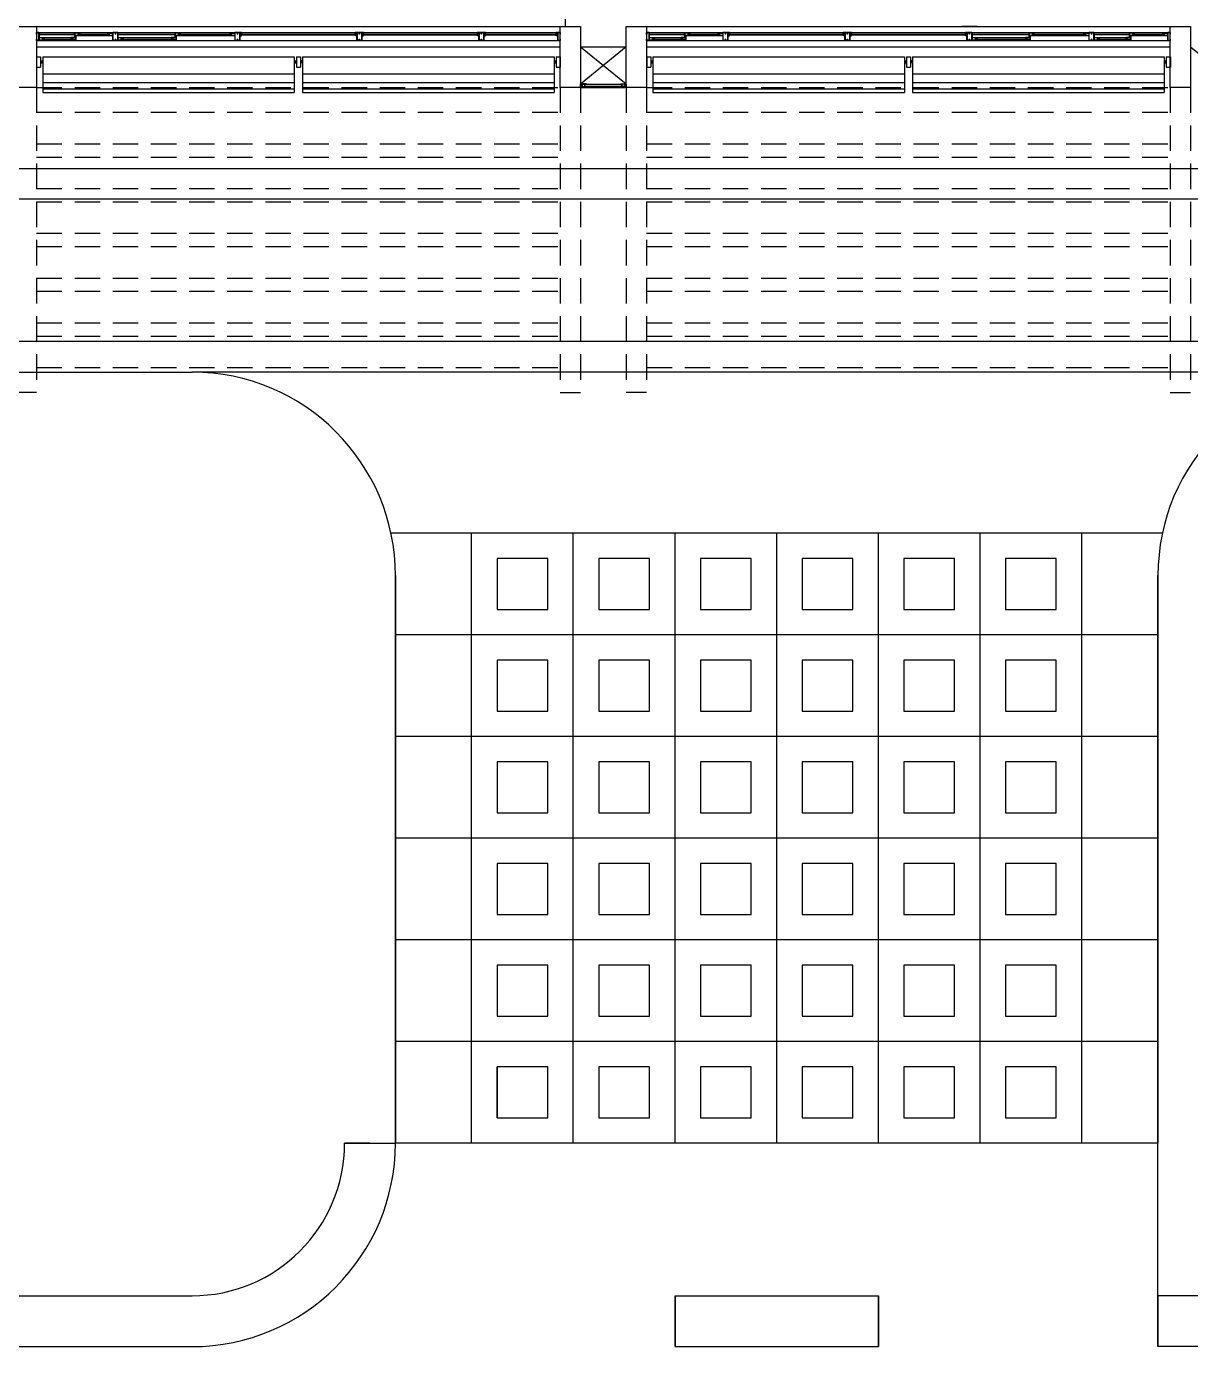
# Model space of a CAD drawing. Header units: millimetres. Extents: x 2801 to 3319, y 1187 to 1422.
# Drawn here: x 2997.07 to 3008.52, y 1301.37 to 1314.35 of the extents above; entities that cross this region are included whole.
import ezdxf

# ---------------------------------------------------------------- set-up
doc = ezdxf.new("R2010")
doc.units = ezdxf.units.MM
doc.linetypes.add('HIDDEN', pattern=[0.375, 0.25, -0.125])
for name, color, linetype in [('AR-ALV', 2, 'Continuous'), ('AR-BRISES', 1, 'Continuous'), ('AR-CALÇADA', 1, 'Continuous'), ('AR-ESQ', 1, 'Continuous'), ('AR-ESTC', 3, 'Continuous'), ('AR-PEITORIL', 1, 'Continuous'), ('AR-PERGOLAPROJ', 1, 'HIDDEN'), ('AR-PISO', 1, 'Continuous'), ('ar-podotactil', 1, 'Continuous'), ('AR-SHAFT', 1, 'Continuous'), ('BR-LINHAS', 1, 'Continuous'), ('BR-MONTANTE', 242, 'Continuous'), ('BR-PAINEL', 1, 'Continuous'), ('BR-SUPORTE', 1, 'Continuous'), ('DT-ESQ-BAGUETE-C', 2, 'Continuous'), ('DT-ESQ-BAGUETE-V', 1, 'Continuous'), ('DT-ESQ-CHAPA DOBRADA-V', 1, 'Continuous'), ('DT-ESQ-MARCO-V', 1, 'Continuous'), ('DT-ESQ-PERFIL CADEIRA-C', 2, 'Continuous'), ('DT-ESQ-PERFIL CADEIRA-V', 1, 'Continuous'), ('DT-ESQ-PERFIL U SIMPLES-C', 2, 'Continuous'), ('DT-ESQ-PERFIL U-C', 2, 'Continuous'), ('DT-ESQ-PERFIL U-V', 1, 'Continuous'), ('DT-ESQ-VENEZIANA-C', 2, 'Continuous'), ('DT-ESQ-VENEZIANA-V', 2, 'Continuous'), ('DT-ESQ-VIDRO-C', 2, 'Continuous'), ('PG-PROJ', 1, 'HIDDEN')]:
    doc.layers.add(name, color=color, linetype=linetype)

# ---------------------------------------------------------------- blocks, each defined once
blk = doc.blocks.new('EF34-P')
at = {"layer": 'DT-ESQ-BAGUETE-C', "ltscale": 0.1}
for points in [[(0.0735, -0.125), (0.06, -0.125), (0.06, -0.1235), (0.073, -0.1235, 0.4142136), (0.0735, -0.123), (0.0735, -0.112, 0.4142136), (0.073, -0.1115), (0.06, -0.1115), (0.06, -0.11), (0.0735, -0.11, -0.4142136), (0.075, -0.1115), (0.075, -0.1235, -0.4142136)], [(0.339, -0.125), (0.3525, -0.125), (0.3525, -0.1235), (0.3395, -0.1235, -0.4142136), (0.339, -0.123), (0.339, -0.112, -0.4142136), (0.3395, -0.1115), (0.3525, -0.1115), (0.3525, -0.11), (0.339, -0.11, 0.4142136), (0.3375, -0.1115), (0.3375, -0.1235, 0.4142136)], [(0.4225, -0.08), (0.409, -0.08), (0.409, -0.0785), (0.422, -0.0785, 0.4142136), (0.4225, -0.078), (0.4225, -0.067, 0.4142136), (0.422, -0.0665), (0.409, -0.0665), (0.409, -0.065), (0.4225, -0.065, -0.4142136), (0.424, -0.0665), (0.424, -0.0785, -0.4142136)], [(0.7015, -0.08), (0.715, -0.08), (0.715, -0.0785), (0.702, -0.0785, -0.4142136), (0.7015, -0.078), (0.7015, -0.067, -0.4142136), (0.702, -0.0665), (0.715, -0.0665), (0.715, -0.065), (0.7015, -0.065, 0.4142136), (0.7, -0.0665), (0.7, -0.0785, 0.4142136)], [(0.8485, -0.125), (0.835, -0.125), (0.835, -0.1235), (0.848, -0.1235, 0.4142136), (0.8485, -0.123), (0.8485, -0.112, 0.4142136), (0.848, -0.1115), (0.835, -0.1115), (0.835, -0.11), (0.8485, -0.11, -0.4142136), (0.85, -0.1115), (0.85, -0.1235, -0.4142136)], [(1.3265, -0.125), (1.34, -0.125), (1.34, -0.1235), (1.327, -0.1235, -0.4142136), (1.3265, -0.123), (1.3265, -0.112, -0.4142136), (1.327, -0.1115), (1.34, -0.1115), (1.34, -0.11), (1.3265, -0.11, 0.4142136), (1.325, -0.1115), (1.325, -0.1235, 0.4142136)], [(1.41, -0.08), (1.3965, -0.08), (1.3965, -0.0785), (1.4095, -0.0785, 0.4142136), (1.41, -0.078), (1.41, -0.067, 0.4142136), (1.4095, -0.0665), (1.3965, -0.0665), (1.3965, -0.065), (1.41, -0.065, -0.4142136), (1.4115, -0.0665), (1.4115, -0.0785, -0.4142136)], [(1.9015, -0.08), (1.915, -0.08), (1.915, -0.0785), (1.902, -0.0785, -0.4142136), (1.9015, -0.078), (1.9015, -0.067, -0.4142136), (1.902, -0.0665), (1.915, -0.0665), (1.915, -0.065), (1.9015, -0.065, 0.4142136), (1.9, -0.0665), (1.9, -0.0785, 0.4142136)], [(2.014, -0.075), (2.0005, -0.075), (2.0005, -0.0735), (2.014, -0.0735), (2.014, -0.0615), (2.0005, -0.0615), (2.0005, -0.06), (2.014, -0.06, -0.4142136), (2.0155, -0.0615), (2.0155, -0.0735, -0.4142136)], [(3.136, -0.075), (3.1495, -0.075), (3.1495, -0.0735), (3.136, -0.0735), (3.136, -0.0615), (3.1495, -0.0615), (3.1495, -0.06), (3.136, -0.06, 0.4142136), (3.1345, -0.0615), (3.1345, -0.0735, 0.4142136)], [(3.214, -0.075), (3.2005, -0.075), (3.2005, -0.0735), (3.214, -0.0735), (3.214, -0.0615), (3.2005, -0.0615), (3.2005, -0.06), (3.214, -0.06, -0.4142136), (3.2155, -0.0615), (3.2155, -0.0735, -0.4142136)], [(4.336, -0.075), (4.3495, -0.075), (4.3495, -0.0735), (4.336, -0.0735), (4.336, -0.0615), (4.3495, -0.0615), (4.3495, -0.06), (4.336, -0.06, 0.4142136), (4.3345, -0.0615), (4.3345, -0.0735, 0.4142136)], [(4.414, -0.075), (4.4005, -0.075), (4.4005, -0.0735), (4.414, -0.0735), (4.414, -0.0615), (4.4005, -0.0615), (4.4005, -0.06), (4.414, -0.06, -0.4142136), (4.4155, -0.0615), (4.4155, -0.0735, -0.4142136)], [(5.111, -0.075), (5.1245, -0.075), (5.1245, -0.0735), (5.111, -0.0735), (5.111, -0.0615), (5.1245, -0.0615), (5.1245, -0.06), (5.111, -0.06, 0.4142136), (5.1095, -0.0615), (5.1095, -0.0735, 0.4142136)]]:
    blk.add_lwpolyline(points, format="xyb", close=True, dxfattribs=at)
at = {"layer": 'DT-ESQ-BAGUETE-V', "ltscale": 0.1}
for p, q in [((0.0735, -0.11), (0.339, -0.11)), ((0.4225, -0.065), (0.7015, -0.065)), ((0.8485, -0.11), (1.3265, -0.11)), ((1.41, -0.065), (1.9015, -0.065))]:
    blk.add_line(p, q, dxfattribs=at)
at = {"layer": 'DT-ESQ-CHAPA DOBRADA-V', "ltscale": 0.1}
for p, q in [((0.025, -0.077), (0.374, -0.077)), ((0.025, -0.08), (0.374, -0.08)), ((0.8, -0.077), (1.3615, -0.077)), ((0.8, -0.08), (1.3615, -0.08))]:
    blk.add_line(p, q, dxfattribs=at)
at = {"layer": 'DT-ESQ-MARCO-V', "ltscale": 0.1}
for p, q in [((1.9985, -0.06), (3.1515, -0.06)), ((3.1985, -0.06), (4.3515, -0.06)), ((4.3985, -0.06), (5.1265, -0.06)), ((1.9985, -0.14), (3.1515, -0.14)), ((3.1985, -0.14), (4.3515, -0.14)), ((4.3985, -0.14), (5.1265, -0.14))]:
    blk.add_line(p, q, dxfattribs=at)
at = {"layer": 'DT-ESQ-PERFIL CADEIRA-C', "ltscale": 0.1}
for p, q in [((0.376, -0.0885), (0.4225, -0.0885)), ((0.75, -0.0885), (0.7015, -0.0885)), ((1.3635, -0.0885), (1.41, -0.0885)), ((1.95, -0.0885), (1.9015, -0.0885)), ((0.025, -0.1335), (0.0735, -0.1335)), ((0.3855, -0.1335), (0.339, -0.1335)), ((0.8, -0.1335), (0.8485, -0.1335)), ((1.373, -0.1335), (1.3265, -0.1335))]:
    blk.add_line(p, q, dxfattribs=at)
for points in [[(0.0735, -0.135), (0.025, -0.135), (0.025, -0.1335), (0.06, -0.1335, -0.1989119), (0.0589, -0.1331, -0.1989128), (0.0585, -0.132), (0.0585, -0.112, 0.4142136), (0.058, -0.1115), (0.025, -0.1115), (0.025, -0.11), (0.0585, -0.11, -0.4142136), (0.06, -0.1115), (0.06, -0.1235), (0.06, -0.125), (0.06, -0.132), (0.0735, -0.132, -1)], [(0.339, -0.132, 1), (0.339, -0.135), (0.3855, -0.135, 0.4142136), (0.3875, -0.133), (0.3875, -0.112, 0.4142136), (0.3855, -0.11), (0.354, -0.11, 0.4142136), (0.3525, -0.1115), (0.3525, -0.132)], [(0.3525, -0.1335, 0.1989127), (0.3536, -0.1331, 0.1989133), (0.354, -0.132), (0.354, -0.112, -0.4142136), (0.3545, -0.1115), (0.3855, -0.1115, -0.4142136), (0.386, -0.112), (0.386, -0.133, -0.4142136), (0.3855, -0.1335)], [(0.4225, -0.087, -1), (0.4225, -0.09), (0.376, -0.09, -0.4142136), (0.374, -0.088), (0.374, -0.067, -0.4142136), (0.376, -0.065), (0.4075, -0.065, -0.4142136), (0.409, -0.0665), (0.409, -0.087)], [(0.409, -0.0885, -0.1989127), (0.4079, -0.0881, -0.1989133), (0.4075, -0.087), (0.4075, -0.067, 0.4142136), (0.407, -0.0665), (0.376, -0.0665, 0.4142136), (0.3755, -0.067), (0.3755, -0.088, 0.4142136), (0.376, -0.0885)], [(0.7015, -0.09), (0.75, -0.09), (0.75, -0.0885), (0.715, -0.0885, 0.1989119), (0.7161, -0.0881, 0.1989128), (0.7165, -0.087), (0.7165, -0.067, -0.4142136), (0.717, -0.0665), (0.75, -0.0665), (0.75, -0.065), (0.7165, -0.065, 0.4142136), (0.715, -0.0665), (0.715, -0.0785), (0.715, -0.08), (0.715, -0.087), (0.7015, -0.087, 1)], [(0.8485, -0.135), (0.8, -0.135), (0.8, -0.1335), (0.835, -0.1335, -0.1989119), (0.8339, -0.1331, -0.1989128), (0.8335, -0.132), (0.8335, -0.112, 0.4142136), (0.833, -0.1115), (0.8, -0.1115), (0.8, -0.11), (0.8335, -0.11, -0.4142136), (0.835, -0.1115), (0.835, -0.1235), (0.835, -0.125), (0.835, -0.132), (0.8485, -0.132, -1)], [(1.3265, -0.132, 1), (1.3265, -0.135), (1.373, -0.135, 0.4142136), (1.375, -0.133), (1.375, -0.112, 0.4142136), (1.373, -0.11), (1.3415, -0.11, 0.4142136), (1.34, -0.1115), (1.34, -0.132)], [(1.34, -0.1335, 0.1989127), (1.3411, -0.1331, 0.1989133), (1.3415, -0.132), (1.3415, -0.112, -0.4142136), (1.342, -0.1115), (1.373, -0.1115, -0.4142136), (1.3735, -0.112), (1.3735, -0.133, -0.4142136), (1.373, -0.1335)], [(1.41, -0.087, -1), (1.41, -0.09), (1.3635, -0.09, -0.4142136), (1.3615, -0.088), (1.3615, -0.067, -0.4142136), (1.3635, -0.065), (1.395, -0.065, -0.4142136), (1.3965, -0.0665), (1.3965, -0.087)], [(1.3965, -0.0885, -0.1989127), (1.3954, -0.0881, -0.1989133), (1.395, -0.087), (1.395, -0.067, 0.4142136), (1.3945, -0.0665), (1.3635, -0.0665, 0.4142136), (1.363, -0.067), (1.363, -0.088, 0.4142136), (1.3635, -0.0885)], [(1.9015, -0.09), (1.95, -0.09), (1.95, -0.0885), (1.915, -0.0885, 0.1989119), (1.9161, -0.0881, 0.1989128), (1.9165, -0.087), (1.9165, -0.067, -0.4142136), (1.917, -0.0665), (1.95, -0.0665), (1.95, -0.065), (1.9165, -0.065, 0.4142136), (1.915, -0.0665), (1.915, -0.0785), (1.915, -0.08), (1.915, -0.087), (1.9015, -0.087, 1)]]:
    blk.add_lwpolyline(points, format="xyb", close=True, dxfattribs=at)
at = {"layer": 'DT-ESQ-PERFIL CADEIRA-V', "ltscale": 0.1}
for p, q in [((0.4075, -0.09), (0.7015, -0.09)), ((1.395, -0.09), (1.9015, -0.09)), ((0.0735, -0.135), (0.339, -0.135)), ((0.8485, -0.135), (1.3265, -0.135))]:
    blk.add_line(p, q, dxfattribs=at)
at = {"layer": 'DT-ESQ-PERFIL U SIMPLES-C', "ltscale": 0.1}
for points in [[(0.376, -0.102), (0.384, -0.102), (0.384, -0.1005), (0.376, -0.1005, -0.4142136), (0.3755, -0.1), (0.3755, -0.092, -0.4142136), (0.376, -0.0915), (0.384, -0.0915), (0.384, -0.09), (0.376, -0.09, 0.4142136), (0.374, -0.092), (0.374, -0.1, 0.4142136)], [(0.3855, -0.098), (0.3775, -0.098), (0.3775, -0.0995), (0.3855, -0.0995, -0.4142136), (0.386, -0.1), (0.386, -0.108, -0.4142136), (0.3855, -0.1085), (0.3775, -0.1085), (0.3775, -0.11), (0.3855, -0.11, 0.4142136), (0.3875, -0.108), (0.3875, -0.1, 0.4142136)], [(1.3635, -0.102), (1.3715, -0.102), (1.3715, -0.1005), (1.3635, -0.1005, -0.4142136), (1.363, -0.1), (1.363, -0.092, -0.4142136), (1.3635, -0.0915), (1.3715, -0.0915), (1.3715, -0.09), (1.3635, -0.09, 0.4142136), (1.3615, -0.092), (1.3615, -0.1, 0.4142136)], [(1.373, -0.098), (1.365, -0.098), (1.365, -0.0995), (1.373, -0.0995, -0.4142136), (1.3735, -0.1), (1.3735, -0.108, -0.4142136), (1.373, -0.1085), (1.365, -0.1085), (1.365, -0.11), (1.373, -0.11, 0.4142136), (1.375, -0.108), (1.375, -0.1, 0.4142136)]]:
    blk.add_lwpolyline(points, format="xyb", close=True, dxfattribs=at)
at = {"layer": 'DT-ESQ-PERFIL U-C', "ltscale": 0.1}
for points in [[(0, -0.0615, -0.4142136), (0.0015, -0.06), (0.0235, -0.06, -0.4142136), (0.025, -0.0615), (0.025, -0.1385, -0.4142136), (0.0235, -0.14), (0.0015, -0.14, -0.4142136), (0, -0.1385), (0, -0.125), (0.0015, -0.125), (0.0015, -0.138, 0.4142136), (0.002, -0.1385), (0.023, -0.1385, 0.4142136), (0.0235, -0.138), (0.0235, -0.062, 0.4142136), (0.023, -0.0615), (0.002, -0.0615, 0.4142136), (0.0015, -0.062), (0.0015, -0.075), (0, -0.075)], [(0.775, -0.0615, 0.4142136), (0.7735, -0.06), (0.7515, -0.06, 0.4142136), (0.75, -0.0615), (0.75, -0.1385, 0.4142136), (0.7515, -0.14), (0.7735, -0.14, 0.4142136), (0.775, -0.1385), (0.775, -0.125), (0.7735, -0.125), (0.7735, -0.138, -0.4142136), (0.773, -0.1385), (0.752, -0.1385, -0.4142136), (0.7515, -0.138), (0.7515, -0.062, -0.4142136), (0.752, -0.0615), (0.773, -0.0615, -0.4142136), (0.7735, -0.062), (0.7735, -0.075), (0.775, -0.075)], [(0.775, -0.0615, -0.4142136), (0.7765, -0.06), (0.7985, -0.06, -0.4142136), (0.8, -0.0615), (0.8, -0.1385, -0.4142136), (0.7985, -0.14), (0.7765, -0.14, -0.4142136), (0.775, -0.1385), (0.775, -0.125), (0.7765, -0.125), (0.7765, -0.138, 0.4142136), (0.777, -0.1385), (0.798, -0.1385, 0.4142136), (0.7985, -0.138), (0.7985, -0.062, 0.4142136), (0.798, -0.0615), (0.777, -0.0615, 0.4142136), (0.7765, -0.062), (0.7765, -0.075), (0.775, -0.075)], [(1.975, -0.0615, 0.4142136), (1.9735, -0.06), (1.9515, -0.06, 0.4142136), (1.95, -0.0615), (1.95, -0.1385, 0.4142136), (1.9515, -0.14), (1.9735, -0.14, 0.4142136), (1.975, -0.1385), (1.975, -0.125), (1.9735, -0.125), (1.9735, -0.138, -0.4142136), (1.973, -0.1385), (1.952, -0.1385, -0.4142136), (1.9515, -0.138), (1.9515, -0.062, -0.4142136), (1.952, -0.0615), (1.973, -0.0615, -0.4142136), (1.9735, -0.062), (1.9735, -0.075), (1.975, -0.075)]]:
    blk.add_lwpolyline(points, format="xyb", close=True, dxfattribs=at)
for points in [[(2, -0.0905), (2, -0.0905, 0.4142136), (1.9985, -0.092), (1.9985, -0.1385), (1.9765, -0.1385), (1.9765, -0.125), (1.975, -0.125), (1.975, -0.1385, 0.4142136), (1.9765, -0.14), (1.9985, -0.14, 0.4142136), (2, -0.1385), (2, -0.092), (2.0135, -0.092, 1), (2.0135, -0.089), (2, -0.089), (2, -0.0615, 0.4142136), (1.9985, -0.06), (1.9765, -0.06, 0.4142136), (1.975, -0.0615), (1.975, -0.075), (1.9765, -0.075), (1.9765, -0.0615), (1.9985, -0.0615), (1.9985, -0.089, 0.4142136), (2, -0.0905), (2.0135, -0.0905)], [(3.15, -0.0905), (3.15, -0.0905, -0.4142136), (3.1515, -0.092), (3.1515, -0.1385), (3.1735, -0.1385), (3.1735, -0.125), (3.175, -0.125), (3.175, -0.1385, -0.4142136), (3.1735, -0.14), (3.1515, -0.14, -0.4142136), (3.15, -0.1385), (3.15, -0.092), (3.1365, -0.092, -1), (3.1365, -0.089), (3.15, -0.089), (3.15, -0.0615, -0.4142136), (3.1515, -0.06), (3.1735, -0.06, -0.4142136), (3.175, -0.0615), (3.175, -0.075), (3.1735, -0.075), (3.1735, -0.0615), (3.1515, -0.0615), (3.1515, -0.089, -0.4142136), (3.15, -0.0905), (3.1365, -0.0905)], [(3.2, -0.0905), (3.2, -0.0905, 0.4142136), (3.1985, -0.092), (3.1985, -0.1385), (3.1765, -0.1385), (3.1765, -0.125), (3.175, -0.125), (3.175, -0.1385, 0.4142136), (3.1765, -0.14), (3.1985, -0.14, 0.4142136), (3.2, -0.1385), (3.2, -0.092), (3.2135, -0.092, 1), (3.2135, -0.089), (3.2, -0.089), (3.2, -0.0615, 0.4142136), (3.1985, -0.06), (3.1765, -0.06, 0.4142136), (3.175, -0.0615), (3.175, -0.075), (3.1765, -0.075), (3.1765, -0.0615), (3.1985, -0.0615), (3.1985, -0.089, 0.4142136), (3.2, -0.0905), (3.2135, -0.0905)], [(4.35, -0.0905), (4.35, -0.0905, -0.4142136), (4.3515, -0.092), (4.3515, -0.1385), (4.3735, -0.1385), (4.3735, -0.125), (4.375, -0.125), (4.375, -0.1385, -0.4142136), (4.3735, -0.14), (4.3515, -0.14, -0.4142136), (4.35, -0.1385), (4.35, -0.092), (4.3365, -0.092, -1), (4.3365, -0.089), (4.35, -0.089), (4.35, -0.0615, -0.4142136), (4.3515, -0.06), (4.3735, -0.06, -0.4142136), (4.375, -0.0615), (4.375, -0.075), (4.3735, -0.075), (4.3735, -0.0615), (4.3515, -0.0615), (4.3515, -0.089, -0.4142136), (4.35, -0.0905), (4.3365, -0.0905)], [(4.4, -0.0905), (4.4, -0.0905, 0.4142136), (4.3985, -0.092), (4.3985, -0.1385), (4.3765, -0.1385), (4.3765, -0.125), (4.375, -0.125), (4.375, -0.1385, 0.4142136), (4.3765, -0.14), (4.3985, -0.14, 0.4142136), (4.4, -0.1385), (4.4, -0.092), (4.4135, -0.092, 1), (4.4135, -0.089), (4.4, -0.089), (4.4, -0.0615, 0.4142136), (4.3985, -0.06), (4.3765, -0.06, 0.4142136), (4.375, -0.0615), (4.375, -0.075), (4.3765, -0.075), (4.3765, -0.0615), (4.3985, -0.0615), (4.3985, -0.089, 0.4142136), (4.4, -0.0905), (4.4135, -0.0905)], [(5.125, -0.0905), (5.125, -0.0905, -0.4142136), (5.1265, -0.092), (5.1265, -0.1385), (5.1485, -0.1385), (5.1485, -0.125), (5.15, -0.125), (5.15, -0.1385, -0.4142136), (5.1485, -0.14), (5.1265, -0.14, -0.4142136), (5.125, -0.1385), (5.125, -0.092), (5.1115, -0.092, -1), (5.1115, -0.089), (5.125, -0.089), (5.125, -0.0615, -0.4142136), (5.1265, -0.06), (5.1485, -0.06, -0.4142136), (5.15, -0.0615), (5.15, -0.075), (5.1485, -0.075), (5.1485, -0.0615), (5.1265, -0.0615), (5.1265, -0.089, -0.4142136), (5.125, -0.0905), (5.1115, -0.0905)]]:
    blk.add_lwpolyline(points, format="xyb", dxfattribs=at)
at = {"layer": 'DT-ESQ-PERFIL U-V', "ltscale": 0.1}
for p, q in [((0.0235, -0.06), (0.7515, -0.06)), ((0.7985, -0.06), (1.9515, -0.06)), ((0.0235, -0.14), (0.7515, -0.14)), ((0.7985, -0.14), (1.9515, -0.14))]:
    blk.add_line(p, q, dxfattribs=at)
at = {"layer": 'DT-ESQ-VIDRO-C', "ltscale": 0.1}
for points in [[(0.063, -0.13), (0.063, -0.127), (0.3495, -0.127), (0.3495, -0.13)], [(0.7125, -0.085), (0.7125, -0.082), (0.4115, -0.082), (0.4115, -0.085)], [(0.838, -0.13), (0.838, -0.127), (1.337, -0.127), (1.337, -0.13)], [(1.9125, -0.085), (1.9125, -0.082), (1.399, -0.082), (1.399, -0.085)], [(2.002, -0.087), (2.002, -0.077), (3.148, -0.077), (3.148, -0.087)], [(3.202, -0.087), (3.202, -0.077), (4.348, -0.077), (4.348, -0.087)], [(4.402, -0.087), (4.402, -0.077), (5.123, -0.077), (5.123, -0.087)]]:
    blk.add_lwpolyline(points, close=True, dxfattribs=at)
blk = doc.blocks.new('EF28-P')
at = {"layer": 'DT-ESQ-BAGUETE-C', "ltscale": 0.1}
for points in [[(0.0735, -0.125), (0.06, -0.125), (0.06, -0.1235), (0.073, -0.1235, 0.4142136), (0.0735, -0.123), (0.0735, -0.112, 0.4142136), (0.073, -0.1115), (0.06, -0.1115), (0.06, -0.11), (0.0735, -0.11, -0.4142136), (0.075, -0.1115), (0.075, -0.1235, -0.4142136)], [(0.339, -0.125), (0.3525, -0.125), (0.3525, -0.1235), (0.3395, -0.1235, -0.4142136), (0.339, -0.123), (0.339, -0.112, -0.4142136), (0.3395, -0.1115), (0.3525, -0.1115), (0.3525, -0.11), (0.339, -0.11, 0.4142136), (0.3375, -0.1115), (0.3375, -0.1235, 0.4142136)], [(0.4225, -0.08), (0.409, -0.08), (0.409, -0.0785), (0.422, -0.0785, 0.4142136), (0.4225, -0.078), (0.4225, -0.067, 0.4142136), (0.422, -0.0665), (0.409, -0.0665), (0.409, -0.065), (0.4225, -0.065, -0.4142136), (0.424, -0.0665), (0.424, -0.0785, -0.4142136)], [(0.7015, -0.08), (0.715, -0.08), (0.715, -0.0785), (0.702, -0.0785, -0.4142136), (0.7015, -0.078), (0.7015, -0.067, -0.4142136), (0.702, -0.0665), (0.715, -0.0665), (0.715, -0.065), (0.7015, -0.065, 0.4142136), (0.7, -0.0665), (0.7, -0.0785, 0.4142136)], [(0.814, -0.075), (0.8005, -0.075), (0.8005, -0.0735), (0.814, -0.0735), (0.814, -0.0615), (0.8005, -0.0615), (0.8005, -0.06), (0.814, -0.06, -0.4142136), (0.8155, -0.0615), (0.8155, -0.0735, -0.4142136)], [(1.936, -0.075), (1.9495, -0.075), (1.9495, -0.0735), (1.936, -0.0735), (1.936, -0.0615), (1.9495, -0.0615), (1.9495, -0.06), (1.936, -0.06, 0.4142136), (1.9345, -0.0615), (1.9345, -0.0735, 0.4142136)], [(2.014, -0.075), (2.0005, -0.075), (2.0005, -0.0735), (2.014, -0.0735), (2.014, -0.0615), (2.0005, -0.0615), (2.0005, -0.06), (2.014, -0.06, -0.4142136), (2.0155, -0.0615), (2.0155, -0.0735, -0.4142136)], [(3.136, -0.075), (3.1495, -0.075), (3.1495, -0.0735), (3.136, -0.0735), (3.136, -0.0615), (3.1495, -0.0615), (3.1495, -0.06), (3.136, -0.06, 0.4142136), (3.1345, -0.0615), (3.1345, -0.0735, 0.4142136)], [(3.2485, -0.125), (3.235, -0.125), (3.235, -0.1235), (3.248, -0.1235, 0.4142136), (3.2485, -0.123), (3.2485, -0.112, 0.4142136), (3.248, -0.1115), (3.235, -0.1115), (3.235, -0.11), (3.2485, -0.11, -0.4142136), (3.25, -0.1115), (3.25, -0.1235, -0.4142136)], [(3.7265, -0.125), (3.74, -0.125), (3.74, -0.1235), (3.727, -0.1235, -0.4142136), (3.7265, -0.123), (3.7265, -0.112, -0.4142136), (3.727, -0.1115), (3.74, -0.1115), (3.74, -0.11), (3.7265, -0.11, 0.4142136), (3.725, -0.1115), (3.725, -0.1235, 0.4142136)], [(3.81, -0.08), (3.7965, -0.08), (3.7965, -0.0785), (3.8095, -0.0785, 0.4142136), (3.81, -0.078), (3.81, -0.067, 0.4142136), (3.8095, -0.0665), (3.7965, -0.0665), (3.7965, -0.065), (3.81, -0.065, -0.4142136), (3.8115, -0.0665), (3.8115, -0.0785, -0.4142136)], [(4.3015, -0.08), (4.315, -0.08), (4.315, -0.0785), (4.302, -0.0785, -0.4142136), (4.3015, -0.078), (4.3015, -0.067, -0.4142136), (4.302, -0.0665), (4.315, -0.0665), (4.315, -0.065), (4.3015, -0.065, 0.4142136), (4.3, -0.0665), (4.3, -0.0785, 0.4142136)], [(4.4485, -0.125), (4.435, -0.125), (4.435, -0.1235), (4.448, -0.1235, 0.4142136), (4.4485, -0.123), (4.4485, -0.112, 0.4142136), (4.448, -0.1115), (4.435, -0.1115), (4.435, -0.11), (4.4485, -0.11, -0.4142136), (4.45, -0.1115), (4.45, -0.1235, -0.4142136)], [(4.714, -0.125), (4.7275, -0.125), (4.7275, -0.1235), (4.7145, -0.1235, -0.4142136), (4.714, -0.123), (4.714, -0.112, -0.4142136), (4.7145, -0.1115), (4.7275, -0.1115), (4.7275, -0.11), (4.714, -0.11, 0.4142136), (4.7125, -0.1115), (4.7125, -0.1235, 0.4142136)], [(4.7975, -0.08), (4.784, -0.08), (4.784, -0.0785), (4.797, -0.0785, 0.4142136), (4.7975, -0.078), (4.7975, -0.067, 0.4142136), (4.797, -0.0665), (4.784, -0.0665), (4.784, -0.065), (4.7975, -0.065, -0.4142136), (4.799, -0.0665), (4.799, -0.0785, -0.4142136)], [(5.0765, -0.08), (5.09, -0.08), (5.09, -0.0785), (5.077, -0.0785, -0.4142136), (5.0765, -0.078), (5.0765, -0.067, -0.4142136), (5.077, -0.0665), (5.09, -0.0665), (5.09, -0.065), (5.0765, -0.065, 0.4142136), (5.075, -0.0665), (5.075, -0.0785, 0.4142136)]]:
    blk.add_lwpolyline(points, format="xyb", close=True, dxfattribs=at)
at = {"layer": 'DT-ESQ-BAGUETE-V', "ltscale": 0.1}
for p, q in [((0.0735, -0.11), (0.339, -0.11)), ((0.4225, -0.065), (0.7015, -0.065)), ((3.2485, -0.11), (3.7265, -0.11)), ((3.81, -0.065), (4.3015, -0.065)), ((4.4485, -0.11), (4.714, -0.11)), ((4.7975, -0.065), (5.0765, -0.065))]:
    blk.add_line(p, q, dxfattribs=at)
at = {"layer": 'DT-ESQ-CHAPA DOBRADA-V', "ltscale": 0.1}
for p, q in [((0.025, -0.077), (0.374, -0.077)), ((0.025, -0.08), (0.374, -0.08)), ((3.2, -0.077), (3.7615, -0.077)), ((3.2, -0.08), (3.7615, -0.08)), ((4.4, -0.077), (4.749, -0.077)), ((4.4, -0.08), (4.749, -0.08))]:
    blk.add_line(p, q, dxfattribs=at)
at = {"layer": 'DT-ESQ-MARCO-V', "ltscale": 0.1}
for p, q in [((0.7985, -0.06), (1.9515, -0.06)), ((1.9985, -0.06), (3.1515, -0.06)), ((0.7985, -0.14), (1.9515, -0.14)), ((1.9985, -0.14), (3.1515, -0.14))]:
    blk.add_line(p, q, dxfattribs=at)
at = {"layer": 'DT-ESQ-PERFIL CADEIRA-C', "ltscale": 0.1}
for p, q in [((0.376, -0.0885), (0.4225, -0.0885)), ((0.75, -0.0885), (0.7015, -0.0885)), ((3.7635, -0.0885), (3.81, -0.0885)), ((4.35, -0.0885), (4.3015, -0.0885)), ((4.751, -0.0885), (4.7975, -0.0885)), ((5.125, -0.0885), (5.0765, -0.0885)), ((0.025, -0.1335), (0.0735, -0.1335)), ((0.3855, -0.1335), (0.339, -0.1335)), ((3.2, -0.1335), (3.2485, -0.1335)), ((3.773, -0.1335), (3.7265, -0.1335)), ((4.4, -0.1335), (4.4485, -0.1335)), ((4.7605, -0.1335), (4.714, -0.1335))]:
    blk.add_line(p, q, dxfattribs=at)
for points in [[(0.0735, -0.135), (0.025, -0.135), (0.025, -0.1335), (0.06, -0.1335, -0.1989119), (0.0589, -0.1331, -0.1989128), (0.0585, -0.132), (0.0585, -0.112, 0.4142136), (0.058, -0.1115), (0.025, -0.1115), (0.025, -0.11), (0.0585, -0.11, -0.4142136), (0.06, -0.1115), (0.06, -0.1235), (0.06, -0.125), (0.06, -0.132), (0.0735, -0.132, -1)], [(0.339, -0.132, 1), (0.339, -0.135), (0.3855, -0.135, 0.4142136), (0.3875, -0.133), (0.3875, -0.112, 0.4142136), (0.3855, -0.11), (0.354, -0.11, 0.4142136), (0.3525, -0.1115), (0.3525, -0.132)], [(0.3525, -0.1335, 0.1989127), (0.3536, -0.1331, 0.1989133), (0.354, -0.132), (0.354, -0.112, -0.4142136), (0.3545, -0.1115), (0.3855, -0.1115, -0.4142136), (0.386, -0.112), (0.386, -0.133, -0.4142136), (0.3855, -0.1335)], [(0.4225, -0.087, -1), (0.4225, -0.09), (0.376, -0.09, -0.4142136), (0.374, -0.088), (0.374, -0.067, -0.4142136), (0.376, -0.065), (0.4075, -0.065, -0.4142136), (0.409, -0.0665), (0.409, -0.087)], [(0.409, -0.0885, -0.1989127), (0.4079, -0.0881, -0.1989133), (0.4075, -0.087), (0.4075, -0.067, 0.4142136), (0.407, -0.0665), (0.376, -0.0665, 0.4142136), (0.3755, -0.067), (0.3755, -0.088, 0.4142136), (0.376, -0.0885)], [(0.7015, -0.09), (0.75, -0.09), (0.75, -0.0885), (0.715, -0.0885, 0.1989119), (0.7161, -0.0881, 0.1989128), (0.7165, -0.087), (0.7165, -0.067, -0.4142136), (0.717, -0.0665), (0.75, -0.0665), (0.75, -0.065), (0.7165, -0.065, 0.4142136), (0.715, -0.0665), (0.715, -0.0785), (0.715, -0.08), (0.715, -0.087), (0.7015, -0.087, 1)], [(3.2485, -0.135), (3.2, -0.135), (3.2, -0.1335), (3.235, -0.1335, -0.1989119), (3.2339, -0.1331, -0.1989128), (3.2335, -0.132), (3.2335, -0.112, 0.4142136), (3.233, -0.1115), (3.2, -0.1115), (3.2, -0.11), (3.2335, -0.11, -0.4142136), (3.235, -0.1115), (3.235, -0.1235), (3.235, -0.125), (3.235, -0.132), (3.2485, -0.132, -1)], [(3.7265, -0.132, 1), (3.7265, -0.135), (3.773, -0.135, 0.4142136), (3.775, -0.133), (3.775, -0.112, 0.4142136), (3.773, -0.11), (3.7415, -0.11, 0.4142136), (3.74, -0.1115), (3.74, -0.132)], [(3.74, -0.1335, 0.1989127), (3.7411, -0.1331, 0.1989133), (3.7415, -0.132), (3.7415, -0.112, -0.4142136), (3.742, -0.1115), (3.773, -0.1115, -0.4142136), (3.7735, -0.112), (3.7735, -0.133, -0.4142136), (3.773, -0.1335)], [(3.81, -0.087, -1), (3.81, -0.09), (3.7635, -0.09, -0.4142136), (3.7615, -0.088), (3.7615, -0.067, -0.4142136), (3.7635, -0.065), (3.795, -0.065, -0.4142136), (3.7965, -0.0665), (3.7965, -0.087)], [(3.7965, -0.0885, -0.1989127), (3.7954, -0.0881, -0.1989133), (3.795, -0.087), (3.795, -0.067, 0.4142136), (3.7945, -0.0665), (3.7635, -0.0665, 0.4142136), (3.763, -0.067), (3.763, -0.088, 0.4142136), (3.7635, -0.0885)], [(4.3015, -0.09), (4.35, -0.09), (4.35, -0.0885), (4.315, -0.0885, 0.1989119), (4.3161, -0.0881, 0.1989128), (4.3165, -0.087), (4.3165, -0.067, -0.4142136), (4.317, -0.0665), (4.35, -0.0665), (4.35, -0.065), (4.3165, -0.065, 0.4142136), (4.315, -0.0665), (4.315, -0.0785), (4.315, -0.08), (4.315, -0.087), (4.3015, -0.087, 1)], [(4.4485, -0.135), (4.4, -0.135), (4.4, -0.1335), (4.435, -0.1335, -0.1989119), (4.4339, -0.1331, -0.1989128), (4.4335, -0.132), (4.4335, -0.112, 0.4142136), (4.433, -0.1115), (4.4, -0.1115), (4.4, -0.11), (4.4335, -0.11, -0.4142136), (4.435, -0.1115), (4.435, -0.1235), (4.435, -0.125), (4.435, -0.132), (4.4485, -0.132, -1)], [(4.714, -0.132, 1), (4.714, -0.135), (4.7605, -0.135, 0.4142136), (4.7625, -0.133), (4.7625, -0.112, 0.4142136), (4.7605, -0.11), (4.729, -0.11, 0.4142136), (4.7275, -0.1115), (4.7275, -0.132)], [(4.7275, -0.1335, 0.1989127), (4.7286, -0.1331, 0.1989133), (4.729, -0.132), (4.729, -0.112, -0.4142136), (4.7295, -0.1115), (4.7605, -0.1115, -0.4142136), (4.761, -0.112), (4.761, -0.133, -0.4142136), (4.7605, -0.1335)], [(4.7975, -0.087, -1), (4.7975, -0.09), (4.751, -0.09, -0.4142136), (4.749, -0.088), (4.749, -0.067, -0.4142136), (4.751, -0.065), (4.7825, -0.065, -0.4142136), (4.784, -0.0665), (4.784, -0.087)], [(4.784, -0.0885, -0.1989127), (4.7829, -0.0881, -0.1989133), (4.7825, -0.087), (4.7825, -0.067, 0.4142136), (4.782, -0.0665), (4.751, -0.0665, 0.4142136), (4.7505, -0.067), (4.7505, -0.088, 0.4142136), (4.751, -0.0885)], [(5.0765, -0.09), (5.125, -0.09), (5.125, -0.0885), (5.09, -0.0885, 0.1989119), (5.0911, -0.0881, 0.1989128), (5.0915, -0.087), (5.0915, -0.067, -0.4142136), (5.092, -0.0665), (5.125, -0.0665), (5.125, -0.065), (5.0915, -0.065, 0.4142136), (5.09, -0.0665), (5.09, -0.0785), (5.09, -0.08), (5.09, -0.087), (5.0765, -0.087, 1)]]:
    blk.add_lwpolyline(points, format="xyb", close=True, dxfattribs=at)
at = {"layer": 'DT-ESQ-PERFIL CADEIRA-V', "ltscale": 0.1}
for p, q in [((0.4075, -0.09), (0.7015, -0.09)), ((3.795, -0.09), (4.3015, -0.09)), ((4.7825, -0.09), (5.0765, -0.09)), ((0.0735, -0.135), (0.339, -0.135)), ((3.2485, -0.135), (3.7265, -0.135)), ((4.4485, -0.135), (4.714, -0.135))]:
    blk.add_line(p, q, dxfattribs=at)
at = {"layer": 'DT-ESQ-PERFIL U SIMPLES-C', "ltscale": 0.1}
for points in [[(0.376, -0.102), (0.384, -0.102), (0.384, -0.1005), (0.376, -0.1005, -0.4142136), (0.3755, -0.1), (0.3755, -0.092, -0.4142136), (0.376, -0.0915), (0.384, -0.0915), (0.384, -0.09), (0.376, -0.09, 0.4142136), (0.374, -0.092), (0.374, -0.1, 0.4142136)], [(0.3855, -0.098), (0.3775, -0.098), (0.3775, -0.0995), (0.3855, -0.0995, -0.4142136), (0.386, -0.1), (0.386, -0.108, -0.4142136), (0.3855, -0.1085), (0.3775, -0.1085), (0.3775, -0.11), (0.3855, -0.11, 0.4142136), (0.3875, -0.108), (0.3875, -0.1, 0.4142136)], [(3.7635, -0.102), (3.7715, -0.102), (3.7715, -0.1005), (3.7635, -0.1005, -0.4142136), (3.763, -0.1), (3.763, -0.092, -0.4142136), (3.7635, -0.0915), (3.7715, -0.0915), (3.7715, -0.09), (3.7635, -0.09, 0.4142136), (3.7615, -0.092), (3.7615, -0.1, 0.4142136)], [(3.773, -0.098), (3.765, -0.098), (3.765, -0.0995), (3.773, -0.0995, -0.4142136), (3.7735, -0.1), (3.7735, -0.108, -0.4142136), (3.773, -0.1085), (3.765, -0.1085), (3.765, -0.11), (3.773, -0.11, 0.4142136), (3.775, -0.108), (3.775, -0.1, 0.4142136)], [(4.751, -0.102), (4.759, -0.102), (4.759, -0.1005), (4.751, -0.1005, -0.4142136), (4.7505, -0.1), (4.7505, -0.092, -0.4142136), (4.751, -0.0915), (4.759, -0.0915), (4.759, -0.09), (4.751, -0.09, 0.4142136), (4.749, -0.092), (4.749, -0.1, 0.4142136)], [(4.7605, -0.098), (4.7525, -0.098), (4.7525, -0.0995), (4.7605, -0.0995, -0.4142136), (4.761, -0.1), (4.761, -0.108, -0.4142136), (4.7605, -0.1085), (4.7525, -0.1085), (4.7525, -0.11), (4.7605, -0.11, 0.4142136), (4.7625, -0.108), (4.7625, -0.1, 0.4142136)]]:
    blk.add_lwpolyline(points, format="xyb", close=True, dxfattribs=at)
at = {"layer": 'DT-ESQ-PERFIL U-C', "ltscale": 0.1}
for points in [[(0, -0.0615, -0.4142136), (0.0015, -0.06), (0.0235, -0.06, -0.4142136), (0.025, -0.0615), (0.025, -0.1385, -0.4142136), (0.0235, -0.14), (0.0015, -0.14, -0.4142136), (0, -0.1385), (0, -0.125), (0.0015, -0.125), (0.0015, -0.138, 0.4142136), (0.002, -0.1385), (0.023, -0.1385, 0.4142136), (0.0235, -0.138), (0.0235, -0.062, 0.4142136), (0.023, -0.0615), (0.002, -0.0615, 0.4142136), (0.0015, -0.062), (0.0015, -0.075), (0, -0.075)], [(0.775, -0.0615, 0.4142136), (0.7735, -0.06), (0.7515, -0.06, 0.4142136), (0.75, -0.0615), (0.75, -0.1385, 0.4142136), (0.7515, -0.14), (0.7735, -0.14, 0.4142136), (0.775, -0.1385), (0.775, -0.125), (0.7735, -0.125), (0.7735, -0.138, -0.4142136), (0.773, -0.1385), (0.752, -0.1385, -0.4142136), (0.7515, -0.138), (0.7515, -0.062, -0.4142136), (0.752, -0.0615), (0.773, -0.0615, -0.4142136), (0.7735, -0.062), (0.7735, -0.075), (0.775, -0.075)], [(3.175, -0.0615, -0.4142136), (3.1765, -0.06), (3.1985, -0.06, -0.4142136), (3.2, -0.0615), (3.2, -0.1385, -0.4142136), (3.1985, -0.14), (3.1765, -0.14, -0.4142136), (3.175, -0.1385), (3.175, -0.125), (3.1765, -0.125), (3.1765, -0.138, 0.4142136), (3.177, -0.1385), (3.198, -0.1385, 0.4142136), (3.1985, -0.138), (3.1985, -0.062, 0.4142136), (3.198, -0.0615), (3.177, -0.0615, 0.4142136), (3.1765, -0.062), (3.1765, -0.075), (3.175, -0.075)], [(4.375, -0.0615, 0.4142136), (4.3735, -0.06), (4.3515, -0.06, 0.4142136), (4.35, -0.0615), (4.35, -0.1385, 0.4142136), (4.3515, -0.14), (4.3735, -0.14, 0.4142136), (4.375, -0.1385), (4.375, -0.125), (4.3735, -0.125), (4.3735, -0.138, -0.4142136), (4.373, -0.1385), (4.352, -0.1385, -0.4142136), (4.3515, -0.138), (4.3515, -0.062, -0.4142136), (4.352, -0.0615), (4.373, -0.0615, -0.4142136), (4.3735, -0.062), (4.3735, -0.075), (4.375, -0.075)], [(4.375, -0.0615, -0.4142136), (4.3765, -0.06), (4.3985, -0.06, -0.4142136), (4.4, -0.0615), (4.4, -0.1385, -0.4142136), (4.3985, -0.14), (4.3765, -0.14, -0.4142136), (4.375, -0.1385), (4.375, -0.125), (4.3765, -0.125), (4.3765, -0.138, 0.4142136), (4.377, -0.1385), (4.398, -0.1385, 0.4142136), (4.3985, -0.138), (4.3985, -0.062, 0.4142136), (4.398, -0.0615), (4.377, -0.0615, 0.4142136), (4.3765, -0.062), (4.3765, -0.075), (4.375, -0.075)], [(5.15, -0.0615, 0.4142136), (5.1485, -0.06), (5.1265, -0.06, 0.4142136), (5.125, -0.0615), (5.125, -0.1385, 0.4142136), (5.1265, -0.14), (5.1485, -0.14, 0.4142136), (5.15, -0.1385), (5.15, -0.125), (5.1485, -0.125), (5.1485, -0.138, -0.4142136), (5.148, -0.1385), (5.127, -0.1385, -0.4142136), (5.1265, -0.138), (5.1265, -0.062, -0.4142136), (5.127, -0.0615), (5.148, -0.0615, -0.4142136), (5.1485, -0.062), (5.1485, -0.075), (5.15, -0.075)]]:
    blk.add_lwpolyline(points, format="xyb", close=True, dxfattribs=at)
for points in [[(0.8, -0.0905), (0.8, -0.0905, 0.4142136), (0.7985, -0.092), (0.7985, -0.1385), (0.7765, -0.1385), (0.7765, -0.125), (0.775, -0.125), (0.775, -0.1385, 0.4142136), (0.7765, -0.14), (0.7985, -0.14, 0.4142136), (0.8, -0.1385), (0.8, -0.092), (0.8135, -0.092, 1), (0.8135, -0.089), (0.8, -0.089), (0.8, -0.0615, 0.4142136), (0.7985, -0.06), (0.7765, -0.06, 0.4142136), (0.775, -0.0615), (0.775, -0.075), (0.7765, -0.075), (0.7765, -0.0615), (0.7985, -0.0615), (0.7985, -0.089, 0.4142136), (0.8, -0.0905), (0.8135, -0.0905)], [(1.95, -0.0905), (1.95, -0.0905, -0.4142136), (1.9515, -0.092), (1.9515, -0.1385), (1.9735, -0.1385), (1.9735, -0.125), (1.975, -0.125), (1.975, -0.1385, -0.4142136), (1.9735, -0.14), (1.9515, -0.14, -0.4142136), (1.95, -0.1385), (1.95, -0.092), (1.9365, -0.092, -1), (1.9365, -0.089), (1.95, -0.089), (1.95, -0.0615, -0.4142136), (1.9515, -0.06), (1.9735, -0.06, -0.4142136), (1.975, -0.0615), (1.975, -0.075), (1.9735, -0.075), (1.9735, -0.0615), (1.9515, -0.0615), (1.9515, -0.089, -0.4142136), (1.95, -0.0905), (1.9365, -0.0905)], [(2, -0.0905), (2, -0.0905, 0.4142136), (1.9985, -0.092), (1.9985, -0.1385), (1.9765, -0.1385), (1.9765, -0.125), (1.975, -0.125), (1.975, -0.1385, 0.4142136), (1.9765, -0.14), (1.9985, -0.14, 0.4142136), (2, -0.1385), (2, -0.092), (2.0135, -0.092, 1), (2.0135, -0.089), (2, -0.089), (2, -0.0615, 0.4142136), (1.9985, -0.06), (1.9765, -0.06, 0.4142136), (1.975, -0.0615), (1.975, -0.075), (1.9765, -0.075), (1.9765, -0.0615), (1.9985, -0.0615), (1.9985, -0.089, 0.4142136), (2, -0.0905), (2.0135, -0.0905)], [(3.15, -0.0905), (3.15, -0.0905, -0.4142136), (3.1515, -0.092), (3.1515, -0.1385), (3.1735, -0.1385), (3.1735, -0.125), (3.175, -0.125), (3.175, -0.1385, -0.4142136), (3.1735, -0.14), (3.1515, -0.14, -0.4142136), (3.15, -0.1385), (3.15, -0.092), (3.1365, -0.092, -1), (3.1365, -0.089), (3.15, -0.089), (3.15, -0.0615, -0.4142136), (3.1515, -0.06), (3.1735, -0.06, -0.4142136), (3.175, -0.0615), (3.175, -0.075), (3.1735, -0.075), (3.1735, -0.0615), (3.1515, -0.0615), (3.1515, -0.089, -0.4142136), (3.15, -0.0905), (3.1365, -0.0905)]]:
    blk.add_lwpolyline(points, format="xyb", dxfattribs=at)
at = {"layer": 'DT-ESQ-PERFIL U-V', "ltscale": 0.1}
for p, q in [((0.0235, -0.06), (0.7515, -0.06)), ((3.1985, -0.06), (4.3515, -0.06)), ((4.3985, -0.06), (5.1265, -0.06)), ((0.0235, -0.14), (0.7515, -0.14)), ((3.1985, -0.14), (4.3515, -0.14)), ((4.3985, -0.14), (5.1265, -0.14))]:
    blk.add_line(p, q, dxfattribs=at)
at = {"layer": 'DT-ESQ-VIDRO-C', "ltscale": 0.1}
for points in [[(0.063, -0.13), (0.063, -0.127), (0.3495, -0.127), (0.3495, -0.13)], [(0.7125, -0.085), (0.7125, -0.082), (0.4115, -0.082), (0.4115, -0.085)], [(0.802, -0.087), (0.802, -0.077), (1.948, -0.077), (1.948, -0.087)], [(2.002, -0.087), (2.002, -0.077), (3.148, -0.077), (3.148, -0.087)], [(3.238, -0.13), (3.238, -0.127), (3.737, -0.127), (3.737, -0.13)], [(4.3125, -0.085), (4.3125, -0.082), (3.799, -0.082), (3.799, -0.085)], [(4.438, -0.13), (4.438, -0.127), (4.7245, -0.127), (4.7245, -0.13)], [(5.0875, -0.085), (5.0875, -0.082), (4.7865, -0.082), (4.7865, -0.085)]]:
    blk.add_lwpolyline(points, close=True, dxfattribs=at)
blk = doc.blocks.new('BR-MODULO1')
at = {"layer": 'BR-LINHAS'}
for p, q in [((0.06, -0.265), (2.535, -0.265)), ((0.06, -0.352), (2.535, -0.352)), ((2.615, -0.265), (5.09, -0.265)), ((2.615, -0.352), (5.09, -0.352)), ((0.06, -0.415), (2.535, -0.415)), ((2.615, -0.415), (5.09, -0.415))]:
    blk.add_line(p, q, dxfattribs=at)
at = {"layer": 'BR-MONTANTE'}
for p, q in [((0, -0.1), (0, -0.2)), ((0, -0.1), (0.04, -0.1)), ((0.04, -0.1), (0.04, -0.2)), ((2.555, -0.1), (2.595, -0.1)), ((2.555, -0.1), (2.555, -0.2)), ((2.595, -0.1), (2.595, -0.2)), ((5.11, -0.1), (5.11, -0.2)), ((5.11, -0.1), (5.15, -0.1)), ((5.15, -0.1), (5.15, -0.2)), ((0, -0.2), (0.04, -0.2)), ((2.555, -0.2), (2.595, -0.2)), ((5.11, -0.2), (5.15, -0.2))]:
    blk.add_line(p, q, dxfattribs=at)
at = {"layer": 'BR-PAINEL'}
for p, q in [((0.06, -0.1), (2.535, -0.1)), ((0.06, -0.1), (0.06, -0.45)), ((2.535, -0.1), (2.535, -0.45)), ((2.615, -0.1), (2.615, -0.45)), ((2.615, -0.1), (5.09, -0.1)), ((5.09, -0.1), (5.09, -0.45)), ((0.06, -0.45), (2.535, -0.45)), ((2.615, -0.45), (5.09, -0.45))]:
    blk.add_line(p, q, dxfattribs=at)
at = {"layer": 'BR-SUPORTE'}
for p, q in [((0.04, -0.14), (0.06, -0.14)), ((0.04, -0.16), (0.06, -0.16)), ((0.05, -0.14), (0.05, -0.16)), ((2.535, -0.14), (2.555, -0.14)), ((2.535, -0.16), (2.555, -0.16)), ((2.545, -0.14), (2.545, -0.16)), ((2.615, -0.14), (2.595, -0.14)), ((2.615, -0.16), (2.595, -0.16)), ((2.605, -0.14), (2.605, -0.16)), ((5.09, -0.14), (5.11, -0.14)), ((5.09, -0.16), (5.11, -0.16)), ((5.1, -0.14), (5.1, -0.16))]:
    blk.add_line(p, q, dxfattribs=at)
blk = doc.blocks.new('PG-MODULO1-PJ-B')
at = {"layer": 'PG-PROJ'}
for p, q in [((0, 0), (0, -3)), ((5.55, 0), (5.55, -3)), ((0.2, 0), (5.35, 0)), ((0.2, 0), (0.2, -3)), ((5.35, 0), (5.35, -3)), ((0.2, -0.245), (5.35, -0.245)), ((0.2, -0.555), (5.35, -0.555)), ((0.2, -0.685), (5.35, -0.685)), ((0.2, -0.995), (5.35, -0.995)), ((0.2, -1.125), (5.35, -1.125)), ((0.2, -1.435), (5.35, -1.435)), ((0.2, -1.565), (5.35, -1.565)), ((0.2, -1.875), (5.35, -1.875)), ((0.2, -2.005), (5.35, -2.005)), ((0.2, -2.315), (5.35, -2.315)), ((0.2, -2.445), (5.35, -2.445)), ((0.2, -2.755), (5.35, -2.755)), ((0.2, -3), (0, -3)), ((5.35, -3), (5.55, -3))]:
    blk.add_line(p, q, dxfattribs=at)
blk = doc.blocks.new('EF01C-P')
at = {"layer": 'DT-ESQ-BAGUETE-C', "ltscale": 0.1}
for points in [[(0.002, 0.035), (0.015, 0.035), (0.015, 0.033), (0.002, 0.033), (0.002, 0.005), (0.015, 0.005), (0.015, 0.004), (0.002, 0.004, -0.414214), (0, 0.005), (0, 0.033, -0.414214)], [(0.448, 0.035), (0.435, 0.035), (0.435, 0.033), (0.448, 0.033), (0.448, 0.005), (0.435, 0.005), (0.435, 0.004), (0.448, 0.004, 0.414214), (0.45, 0.005), (0.45, 0.033, 0.414214)]]:
    blk.add_lwpolyline(points, format="xyb", close=True, dxfattribs=at)
at = {"layer": 'DT-ESQ-PERFIL CADEIRA-C', "ltscale": 0.1}
for points in [[(0.01, 0.002), (0.01, 0.003), (0.002, 0.003, 1), (0.002, 0), (0.015, 0, 0.414214), (0.016, 0.002), (0.016, 0.033), (0.043, 0.033)], [(0.043, 0.006), (0.018, 0.006), (0.018, 0.016), (0.016, 0.016), (0.016, 0.006, 0.414214), (0.018, 0.005), (0.043, 0.005), (0.056, 0.005, 1), (0.056, 0.008), (0.043, 0.008), (0.043, 0.02), (0.043, 0.032), (0.056, 0.032, 1), (0.056, 0.035), (0.043, 0.035), (0.016, 0.035, 0.414214), (0.015, 0.033), (0.015, 0.002), (0.002, 0.002)], [(0.041, 0.02), (0.041, 0.032, -0.414214), (0.043, 0.033), (0.056, 0.033)], [(0.041, 0.02), (0.041, 0.008, 0.414214), (0.043, 0.006), (0.056, 0.006)], [(0.407, 0.006), (0.432, 0.006), (0.432, 0.016), (0.433, 0.016), (0.433, 0.006, -0.414214), (0.432, 0.005), (0.407, 0.005), (0.394, 0.005, -1), (0.394, 0.008), (0.407, 0.008), (0.407, 0.02), (0.407, 0.032), (0.394, 0.032, -1), (0.394, 0.035), (0.407, 0.035), (0.433, 0.035, -0.414214), (0.435, 0.033), (0.435, 0.002), (0.448, 0.002)], [(0.408, 0.02), (0.408, 0.032, 0.414214), (0.407, 0.033), (0.394, 0.033)], [(0.408, 0.02), (0.408, 0.008, -0.414214), (0.407, 0.006), (0.394, 0.006)], [(0.44, 0.002), (0.44, 0.003), (0.448, 0.003, -1), (0.448, 0), (0.435, 0, -0.414214), (0.433, 0.002), (0.433, 0.033), (0.407, 0.033)]]:
    blk.add_lwpolyline(points, format="xyb", dxfattribs=at)
at = {"layer": 'DT-ESQ-PERFIL CADEIRA-V', "ltscale": 0.1}
blk.add_line((0.015, 0), (0.435, 0), dxfattribs=at)
at = {"layer": 'DT-ESQ-VENEZIANA-C', "ltscale": 0.1}
for p, q in [((0.043, 0.011), (0.407, 0.011)), ((0.043, 0.009), (0.407, 0.009))]:
    blk.add_line(p, q, dxfattribs=at)
at = {"layer": 'DT-ESQ-VENEZIANA-V', "ltscale": 0.1}
blk.add_line((0.043, 0.031), (0.407, 0.031), dxfattribs=at)

msp = doc.modelspace()

# ---------------------------------------------------------------- linework, layer by layer
at = {"layer": 'AR-ALV'}
for p, q in [((3002.375, 1316.6), (3002.375, 1314.35)), ((3003.875, 1314.35), (3004.025, 1314.35)), ((3006.425, 1314.35), (3006.275, 1314.35)), ((3002.525, 1314.15), (3002.975, 1314.15))]:
    msp.add_line(p, q, dxfattribs=at)
at = {"layer": 'AR-CALÇADA'}
for p, q in [((3036.5, 1312.95), (2968.075, 1312.95)), ((2994.732, 1310.95), (2998.704, 1310.95)), ((3008.248, 1309.366), (3000.661, 1309.366)), ((3001.454, 1303.366), (3001.454, 1309.366)), ((3002.454, 1303.366), (3002.454, 1309.366)), ((3003.454, 1303.366), (3003.454, 1309.366)), ((3004.454, 1303.366), (3004.454, 1309.366)), ((3005.454, 1303.366), (3005.454, 1309.366)), ((3006.454, 1303.366), (3006.454, 1309.366)), ((3007.454, 1303.366), (3007.454, 1309.366)), ((3000.704, 1303.366), (3000.704, 1308.95)), ((3000.704, 1308.95), (3000.704, 1303.366)), ((3008.204, 1308.95), (3008.204, 1303.366)), ((3008.204, 1301.366), (3008.204, 1308.95)), ((3008.204, 1308.366), (3000.704, 1308.366)), ((3008.204, 1307.366), (3000.704, 1307.366)), ((3008.204, 1306.366), (3000.704, 1306.366)), ((3008.204, 1305.366), (3000.704, 1305.366)), ((3008.204, 1304.366), (3000.704, 1304.366)), ((3008.204, 1303.366), (3000.704, 1303.366))]:
    msp.add_line(p, q, dxfattribs=at)
for centre, start, end in [((2998.704, 1308.95), 360, 90), ((3010.204, 1308.95), 90, 180)]:
    msp.add_arc(centre, 2, start, end, dxfattribs=at)
at = {"layer": 'AR-ESTC'}
for points in [[(2996.975, 1313.75), (2996.975, 1314.35), (2997.175, 1314.35), (2997.175, 1313.75)], [(3002.325, 1313.75), (3002.325, 1314.35), (3002.525, 1314.35), (3002.525, 1313.75)], [(3002.975, 1313.75), (3002.975, 1314.35), (3003.175, 1314.35), (3003.175, 1313.75)], [(3008.325, 1313.75), (3008.325, 1314.35), (3008.525, 1314.35), (3008.525, 1313.75)]]:
    msp.add_lwpolyline(points, close=True, dxfattribs=at)
at = {"layer": 'AR-PEITORIL'}
for p, q in [((2997.175, 1314.35), (3002.325, 1314.35)), ((3003.175, 1314.35), (3008.325, 1314.35)), ((2997.175, 1314.15), (3002.325, 1314.15)), ((3003.175, 1314.15), (3008.325, 1314.15))]:
    msp.add_line(p, q, dxfattribs=at)
at = {"layer": 'AR-PISO'}
for p, q in [((3001.704, 1303.866), (3001.704, 1304.116)), ((3002.204, 1303.866), (3002.204, 1304.116)), ((3001.704, 1303.616), (3001.704, 1303.866)), ((3002.204, 1303.616), (3002.204, 1303.866)), ((3000.204, 1303.366), (3000.454, 1303.366)), ((3000.454, 1303.366), (3000.204, 1303.366)), ((3000.454, 1303.366), (3000.704, 1303.366)), ((3000.454, 1303.366), (3000.704, 1303.366)), ((2995.204, 1301.866), (2998.704, 1301.866)), ((3003.454, 1301.866), (3005.454, 1301.866)), ((3003.454, 1301.866), (3003.454, 1301.366)), ((3003.454, 1301.616), (3003.454, 1301.866)), ((3005.454, 1301.866), (3005.454, 1301.366)), ((3005.454, 1301.616), (3005.454, 1301.866)), ((3005.454, 1301.866), (3005.454, 1301.366)), ((3014.204, 1301.866), (3008.204, 1301.866)), ((3008.204, 1301.866), (3008.204, 1301.616)), ((3008.204, 1301.866), (3008.204, 1301.616)), ((3008.204, 1301.866), (3008.204, 1301.616)), ((3008.204, 1301.866), (3008.204, 1301.616)), ((3008.204, 1301.866), (3008.204, 1301.366)), ((3008.204, 1301.866), (3008.204, 1301.616)), ((3003.454, 1301.366), (3003.454, 1301.616)), ((3005.454, 1301.366), (3005.454, 1301.616)), ((3008.204, 1301.616), (3008.204, 1301.366)), ((3008.204, 1301.616), (3008.204, 1301.366)), ((3008.204, 1301.616), (3008.204, 1301.366)), ((3008.204, 1301.616), (3008.204, 1301.366)), ((3008.204, 1301.616), (3008.204, 1301.366)), ((2995.204, 1301.366), (2998.704, 1301.366)), ((3003.454, 1301.366), (3005.454, 1301.366)), ((3014.204, 1301.366), (3008.204, 1301.366))]:
    msp.add_line(p, q, dxfattribs=at)
for points in [[(3001.704, 1308.616), (3002.204, 1308.616), (3002.204, 1309.116), (3001.704, 1309.116)], [(3002.704, 1308.616), (3003.204, 1308.616), (3003.204, 1309.116), (3002.704, 1309.116)], [(3003.704, 1308.616), (3004.204, 1308.616), (3004.204, 1309.116), (3003.704, 1309.116)], [(3004.704, 1308.616), (3005.204, 1308.616), (3005.204, 1309.116), (3004.704, 1309.116)], [(3005.704, 1308.616), (3006.204, 1308.616), (3006.204, 1309.116), (3005.704, 1309.116)], [(3006.704, 1308.616), (3007.204, 1308.616), (3007.204, 1309.116), (3006.704, 1309.116)], [(3001.704, 1307.616), (3002.204, 1307.616), (3002.204, 1308.116), (3001.704, 1308.116)], [(3002.704, 1307.616), (3003.204, 1307.616), (3003.204, 1308.116), (3002.704, 1308.116)], [(3003.704, 1307.616), (3004.204, 1307.616), (3004.204, 1308.116), (3003.704, 1308.116)], [(3004.704, 1307.616), (3005.204, 1307.616), (3005.204, 1308.116), (3004.704, 1308.116)], [(3005.704, 1307.616), (3006.204, 1307.616), (3006.204, 1308.116), (3005.704, 1308.116)], [(3006.704, 1307.616), (3007.204, 1307.616), (3007.204, 1308.116), (3006.704, 1308.116)], [(3001.704, 1306.616), (3002.204, 1306.616), (3002.204, 1307.116), (3001.704, 1307.116)], [(3002.704, 1306.616), (3003.204, 1306.616), (3003.204, 1307.116), (3002.704, 1307.116)], [(3003.704, 1306.616), (3004.204, 1306.616), (3004.204, 1307.116), (3003.704, 1307.116)], [(3004.704, 1306.616), (3005.204, 1306.616), (3005.204, 1307.116), (3004.704, 1307.116)], [(3005.704, 1306.616), (3006.204, 1306.616), (3006.204, 1307.116), (3005.704, 1307.116)], [(3006.704, 1306.616), (3007.204, 1306.616), (3007.204, 1307.116), (3006.704, 1307.116)], [(3001.704, 1305.616), (3002.204, 1305.616), (3002.204, 1306.116), (3001.704, 1306.116)], [(3002.704, 1305.616), (3003.204, 1305.616), (3003.204, 1306.116), (3002.704, 1306.116)], [(3003.704, 1305.616), (3004.204, 1305.616), (3004.204, 1306.116), (3003.704, 1306.116)], [(3004.704, 1305.616), (3005.204, 1305.616), (3005.204, 1306.116), (3004.704, 1306.116)], [(3005.704, 1305.616), (3006.204, 1305.616), (3006.204, 1306.116), (3005.704, 1306.116)], [(3006.704, 1305.616), (3007.204, 1305.616), (3007.204, 1306.116), (3006.704, 1306.116)], [(3001.704, 1304.616), (3002.204, 1304.616), (3002.204, 1305.116), (3001.704, 1305.116)], [(3002.704, 1304.616), (3003.204, 1304.616), (3003.204, 1305.116), (3002.704, 1305.116)], [(3003.704, 1304.616), (3004.204, 1304.616), (3004.204, 1305.116), (3003.704, 1305.116)], [(3004.704, 1304.616), (3005.204, 1304.616), (3005.204, 1305.116), (3004.704, 1305.116)], [(3005.704, 1304.616), (3006.204, 1304.616), (3006.204, 1305.116), (3005.704, 1305.116)], [(3006.704, 1304.616), (3007.204, 1304.616), (3007.204, 1305.116), (3006.704, 1305.116)], [(3001.704, 1303.616), (3002.204, 1303.616), (3002.204, 1304.116), (3001.704, 1304.116)], [(3002.704, 1303.616), (3003.204, 1303.616), (3003.204, 1304.116), (3002.704, 1304.116)], [(3003.704, 1303.616), (3004.204, 1303.616), (3004.204, 1304.116), (3003.704, 1304.116)], [(3004.704, 1303.616), (3005.204, 1303.616), (3005.204, 1304.116), (3004.704, 1304.116)], [(3005.704, 1303.616), (3006.204, 1303.616), (3006.204, 1304.116), (3005.704, 1304.116)], [(3006.704, 1303.616), (3007.204, 1303.616), (3007.204, 1304.116), (3006.704, 1304.116)]]:
    msp.add_lwpolyline(points, close=True, dxfattribs=at)
for radius in [1.5, 2]:
    msp.add_arc((2998.704, 1303.366), radius, 270, 0, dxfattribs=at)
at = {"layer": 'ar-podotactil'}
for p, q in [((3037.5, 1312.65), (2927.4, 1312.65)), ((3037.5, 1311.25), (2927.4, 1311.25)), ((3010.204, 1310.95), (2998.704, 1310.95))]:
    msp.add_line(p, q, dxfattribs=at)
at = {"layer": 'AR-SHAFT'}
for p, q in [((3002.525, 1314.15), (3002.973, 1313.785)), ((3002.975, 1314.15), (3002.525, 1313.783)), ((3008.525, 1314.15), (3008.973, 1313.785))]:
    msp.add_line(p, q, dxfattribs=at)

# ---------------------------------------------------------------- block references
at = {"layer": 'AR-BRISES'}
for p in [(2997.175, 1314.15), (3003.176, 1314.15)]:
    msp.add_blockref('BR-MODULO1', p, dxfattribs=at)
at = {"layer": 'AR-ESQ'}
for name, p in [('EF34-P', (2997.175, 1314.35)), ('EF28-P', (3003.175, 1314.35)), ('EF01C-P', (3002.525, 1313.75))]:
    msp.add_blockref(name, p, dxfattribs=at)
at = {"layer": 'AR-PERGOLAPROJ'}
for p in [(2996.975, 1313.75), (3002.975, 1313.75)]:
    msp.add_blockref('PG-MODULO1-PJ-B', p, dxfattribs=at)

doc.saveas('drawing.dxf')
